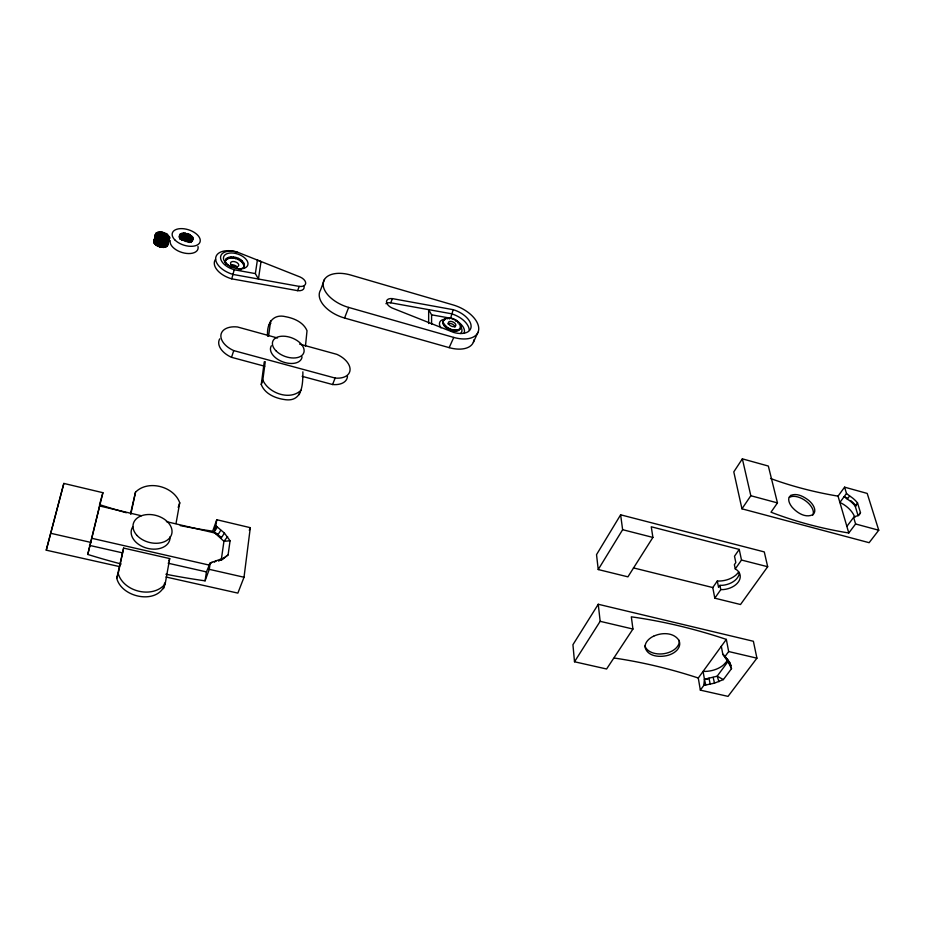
<?xml version="1.0" encoding="UTF-8"?>
<svg xmlns="http://www.w3.org/2000/svg" width="925" height="925" viewBox="0 0 925 925"><rect width="100%" height="100%" fill="white"/><g stroke="black" fill="none" stroke-linecap="round" stroke-linejoin="round"><path stroke-width="1.39" d="M162.569 232.337L162.557 240.165L160.696 246.894M428.645 323.53L428.668 309.644L431.582 314.824L431.593 324.317M154.452 240.442L155.492 234.198L154.093 241.356M264.261 361.825L261.255 384.511C264.677 393.553 274.69 398.004 283.663 399.427C301.828 402.907 302.961 386.072 302.868 371.827M305.447 346.308L307.019 330.711C303.493 322.363 294.173 318.281 285.756 316.732C272.586 313.355 266.388 324.062 267.649 336.295M299.353 394.628L299.642 391.795M703.798 685.425L714.493 683.147L723.373 679.586L731.513 668.648L729.756 662.52L725.05 656.472L728.669 651.535L726.333 639.395A634.562 465.425 55.5 0 0 631.324 616.825L632.943 629.035L606.592 668.995L574.506 661.768L572.933 644.713L598.255 604.268L753.378 641.268L756.928 658.172L728.033 696.375L700.341 690.131L703.798 685.425L704.445 679.262L703.081 671.4A21.183 13.505 -8.7 0 0 723.547 664.89L726.056 662.196A21.183 13.505 -8.7 0 0 727.674 659.294M166.014 577.015L237.864 593.11L244.015 577.246L250.305 527.678L216.762 519.723L212.669 531.193A622.814 548.826 23.4 0 1 180.259 525.608M261.255 384.511L262.827 380.083L265.255 361.663M268.608 336.168L270.667 320.582M227.642 536.627L223.942 541.31L221.237 560.134L228.093 554.884L230.071 540.767L224.44 533.101L215.849 525.735L216.762 519.723M255.358 273.603L257.37 260.168L261.012 261.509L258.445 279.026L255.358 273.603L234.21 269.765L230.394 268.354A15.783 8.845 19.1 0 1 220.613 256.595A15.783 8.845 19.1 0 1 233.32 251.346L236.973 251.982A20.107 11.297 19.1 0 0 215.733 257.659A20.107 11.297 19.1 0 0 233.169 274.459L299.191 286.392A8.441 4.764 20.6 0 0 305.678 283.432A8.441 4.764 20.6 0 0 300.232 277.049L236.973 251.982M165.899 574.228A651.454 564.782 20.7 0 0 205.073 580.842L209.258 569.337L210.218 562.943L224.648 557.74M205.073 580.842L206.437 571.904L210.218 562.943M464.096 333.22A14.8 8.337 24.7 0 0 454.083 319.53L450.591 318.223L453.192 309.69L392.431 298.625A8.256 4.637 23.2 0 0 386.488 301.642A8.256 4.637 23.2 0 0 392.131 308.013L453.608 332.422A18.951 10.603 24.7 0 0 471.114 326.167A18.951 10.603 24.7 0 0 453.192 309.69M165.159 583.999L169.714 558.584L123.626 548.086L116.758 578.264C121.672 597.908 158.071 605.216 165.159 583.999C152.775 598.949 123.499 591.884 118.203 573.546L123.626 548.086M176.016 523.527L179.739 502.795C173.969 486.33 147.873 479.428 135.501 492.227L130.552 513.525M163.586 588.647L164.604 582.993M460.13 328.93L460.847 326.548C459.841 319.298 444.971 313.413 442.867 322.524C443.792 329.832 458.812 335.74 460.847 326.548M442.867 322.524L443.607 320.131M130.795 514.358L135.501 492.227M183.508 233.019C180.722 249.727 180.317 231.389 184.85 233.354L188.873 234.152L192.701 237.205L191.151 242.523M183.242 233.343L180.641 233.713L179.889 236.384M234.21 269.765L231.77 278.853L297.665 290.67A8.429 4.775 20.6 0 0 304.001 286.345M155.92 235.054L155.955 236.453L158.106 238.222L156.36 245.403L159.759 246.952L163.424 247.438L166.338 246.709L168.477 239.263L169.61 238.28L167.749 244.986L166.338 246.709M168.477 239.263L165.286 240.708L163.424 247.438M121.187 564.007A651.454 564.782 20.7 0 1 87.771 554.445L89.887 545.472M99.727 505.362L90.257 544.178M87.771 554.445L102.906 492.701L63.837 483.428L46.25 550.178L119.51 566.597M156.267 244.963L154.117 243.206L156.14 235.898L168.951 236.58M63.837 483.428L46.25 550.178M154.117 243.206L153.654 242.038L155.978 233.239L158.233 231.99L161.644 231.886L166.893 233.828L169.61 237.182L167.263 245.946M154.093 241.575L155.978 233.239M154.209 242.408L156.048 235.667M154.776 243.495L156.614 236.754M154.961 243.726L156.799 236.985L168.292 235.493M155.042 244.35L156.972 237.205M155.747 244.558L157.585 237.806M156.013 244.755L157.851 238.014L167.24 234.464M156.36 245.403L158.106 238.222M157.065 245.495L158.903 238.754L158.198 238.662M157.377 245.668L159.227 238.939L165.876 233.562M157.701 245.842L159.539 239.113L158.903 238.754M157.967 246.293L159.539 239.113M158.626 246.27L160.476 239.529L165.286 240.708M158.984 246.397L160.834 239.667L164.28 232.834M159.331 246.536L161.181 239.795M159.759 246.952L161.621 240.222M160.326 246.813L162.187 240.084M161.066 246.963L162.916 240.234M161.621 247.345L163.482 240.616M162.06 247.102L163.922 240.373M162.407 247.114L164.268 240.384L160.858 232.106M162.765 247.137L164.627 240.407M163.69 247.102L165.563 240.373M164.014 247.056L165.876 240.327L159.262 232.163M164.326 247.01L166.188 240.292M165.032 247.218L166.986 240.095M165.378 246.721L167.252 239.991L157.886 232.487M165.633 246.617L167.506 239.899M166.246 246.27L168.119 239.552M166.997 245.495L169.183 237.633L155.92 234.834M102.906 492.701L99.542 504.622A622.814 548.826 23.4 0 0 126.367 512.739M215.849 525.735L214.033 532.199L223.942 541.31L230.071 540.767M179.253 237.563L179.739 234.453L180.641 233.713M179.623 237.101L180.387 234.43M179.982 236.812L180.745 234.141M179.82 239.147L181.335 233.805M180.329 238.951L181.936 233.216M181.103 238.754L182.63 233.424M181.601 239.679L182.26 239.98L184.156 233.308M182.26 239.98L182.942 240.014L184.85 233.354M182.942 240.014L185.278 233.112M190.469 235.031L188.538 241.691L187.844 241.598L183.925 240.142L185.833 233.482M184.642 240.292L186.549 233.632M185.185 240.153L187.104 233.505M185.613 240.581L187.532 233.921M186.307 240.835L188.226 234.175M186.954 240.812L188.873 234.152M187.22 241.252L189.151 234.592M187.844 241.598L189.775 234.938M188.631 242.119L190.562 235.47M189.151 242.523L191.07 235.875M190.145 241.783L191.776 236.072M190.504 242.234L192.053 236.916M191.278 241.529L192.701 237.205M191.475 241.98L192.446 237.54M180.005 234.892L179.288 236.499L180.699 238.789L185.405 241.39L189.012 241.864L191.868 241.159L193.198 238.361L192.631 237.991M116.758 578.264L118.203 573.546M226.058 259L225.133 261.44L226.058 259C231.713 253.993 245.403 258.711 244.154 266.909C243.229 259.358 231.412 255.323 225.712 260.098M225.203 262.978L225.469 260.341M226.903 259.046L227.238 257.948M225.92 264.596L226.267 263.498A12.823 7.18 19.1 0 1 233.574 253.092A12.823 7.18 19.1 0 1 247.241 266.157A12.823 7.18 19.1 0 1 226.186 263.532L225.538 261.879M228.614 258.341L228.949 257.243M230.73 258.029L231.077 256.93M233.112 258.133L233.458 257.046M235.586 258.653L235.933 257.566M238.014 259.555L238.361 258.457M240.199 260.757L240.546 259.671M242.015 262.203L242.362 261.104M240.731 270.054L241.078 268.955L243.946 267.163L243.599 268.262L244.501 265.822M243.333 263.775L243.68 262.688M244.061 265.382L244.408 264.296M178.201 507.409L179.739 502.795M264.747 366.254L231.528 357.316L233.748 350.61A20.431 12.245 19 0 1 220.959 334.769A20.431 12.245 19 0 1 237.482 326.976L277.535 338.007M168.94 560.897L169.714 558.584M297.665 290.67L299.191 286.392M324.467 279.454L320.547 290.092A27.704 15.737 21.9 0 0 344.551 318.027L449.157 347.638A26.918 15.228 24.6 0 0 474.016 339.729M249.299 530.314L250.305 527.678M344.551 318.027L348.667 307.435A27.854 15.667 22 0 1 323.16 283.582A27.854 15.667 22 0 1 350.876 275.083L453.181 304.949A27.068 15.158 24.7 0 1 478.745 328.479A27.068 15.158 24.7 0 1 453.77 337.428L348.667 307.435M302.128 376.325L332.572 384.522L335.139 378.059A19.864 11.944 21.6 0 0 350.055 370.023A19.864 11.944 21.6 0 0 336.92 354.368L299.631 344.1M385.922 303.689A8.232 4.648 23.1 0 1 390.72 302.799L392.431 298.625M444.462 319.044L444.012 320.062L445.387 319.298M443.179 324.062L443.318 321.507M444.069 325.681L444.532 324.652L443.63 323.045M447.191 318.94L447.642 317.922M445.492 327.253L445.942 326.224L444.532 324.652M449.296 318.998L449.747 317.98M447.318 328.676L447.781 327.647L445.942 326.224M449.458 329.843L449.908 328.826L447.781 327.647M451.735 330.688L452.198 329.67L458.372 329.797L460.581 327.924M455.921 321.461L456.372 320.443M454.013 331.15L454.476 330.132M457.748 322.871L458.199 321.854M456.118 331.196L456.58 330.179M459.158 324.421L459.609 323.415M449.157 347.638L453.77 337.428M457.921 330.815L458.372 329.797M460.06 326.028L460.511 325.01M459.286 330.04L459.748 329.022M473.346 342.319L478.04 332.237M156.244 233.678L155.492 234.198M620.629 514.809L596.532 554.63L598.232 569.546L627.913 576.842L652.9 537.425L651.258 526.776L739.225 549.415L741.492 560.041L735.271 568.921L737.167 570.205A16.916 11.343 -10.1 0 1 738.404 581.906A16.916 11.343 -10.1 0 1 723.604 589.56L720.783 589.63L714.805 598.186L740.509 604.511L767.681 566.724L764.281 551.913L620.629 514.809L622.629 529.69L598.232 569.546M217.548 535.448L220.763 530.291M574.506 661.768L600.163 621.322L598.255 604.268M217.352 527.123L214.033 532.199A23.784 16.8 17.2 0 1 217.421 533.922M221.098 538.177L224.44 533.101M742.359 458.846L733.791 471.877L741.954 508.819L869.13 542.686L878.75 530.222L867.211 493.43L844.594 487.163L838.038 496.135L848.792 532.985A477.034 350.159 -28.9 0 1 770.999 512.196L777.462 502.911L768.34 466.05L742.359 458.846L750.822 495.731L741.954 508.819M714.805 598.186L712.782 587.56L717.314 581.016A19.749 13.332 -10.1 0 0 736.416 574.645L738.763 571.985M739.225 549.415L734.508 556.226L735.826 562.585L734.381 564.655L735.271 568.921M739.353 572.714A16.87 11.343 -10.1 0 1 722.76 585.282L719.951 585.363L718.552 587.375L717.314 581.016M700.341 690.131L698.282 678.013L726.333 639.395M844.594 487.163L846.479 493.464L839.877 502.448A18.084 9.747 34.9 0 1 854.769 517.41M849.601 495.95A16.823 8.973 34.8 0 1 857.533 502.957L860.481 512.647L858.122 515.78L855.197 506.079A16.789 8.984 34.9 0 0 847.288 499.084L849.601 495.95L846.479 493.464M855.197 506.079L857.533 502.957M846.872 526.394L853.625 517.399L855.718 516.289A16.823 8.973 34.8 0 0 860.481 512.647M848.792 532.985L855.59 523.978L853.625 517.399M301.007 390.257C290.057 400.964 268.539 393.217 262.827 380.083M269.152 324.953L270.921 323.149M154.995 239.806L154.151 239.98M221.237 560.134L228.093 554.884M214.403 562.146L216.288 560.712M209.142 564.447L212.079 562.261M218.624 561.128L220.601 559.683M167.737 243.888L167.749 244.986M169.61 237.182L169.61 238.28M705.74 684.951L704.445 679.262L717.176 676.187L727.952 661.583L722.795 654.172L721.315 646.298M238.962 269.279L241.078 268.955M159.817 239.552L160.476 239.529M390.72 302.799L451.377 313.748A18.905 10.626 24.7 0 1 469.241 330.109M431.582 314.824L450.591 318.223M50.586 533.251L91.159 542.478M209.258 569.337L244.015 577.246M89.471 545.38L122.193 552.792M168.165 563.221L206.437 571.904M91.633 538.257L208.934 565.025M99.438 505.929L141.294 515.745M166.407 521.642L213.837 532.765A23.784 16.8 17.2 0 1 221.225 537.309M600.163 621.322L632.943 629.035M728.669 651.535L756.928 658.172M633.44 567.892L712.782 587.56M622.629 529.69L652.9 537.425M741.492 560.041L767.681 566.724M750.822 495.731L777.462 502.911M855.59 523.978L878.75 530.222M233.748 350.61L335.139 378.059M156.152 233.875L168.963 238.604M449.908 328.826L452.198 329.67M723.373 679.586L717.176 676.187L718.979 681.725M231.62 267.764L226.267 263.498M156.822 233.065L168.304 239.402M847.288 499.084L844.155 496.621A18.153 9.713 34.9 0 1 847.566 498.436M725.05 656.472L722.795 654.172L725.824 657.629M724.61 656.854L727.582 660.242M726.715 659.062L729.756 662.52M731.143 665.353L727.952 661.583L731.513 668.648M713.175 677.447L714.493 683.147M191.868 241.159L193.221 239.448L192.782 238.604M708.978 678.152L710.146 683.876M719.951 585.363L720.783 589.63M170.084 536.685A19.818 13.91 14.9 0 1 147.098 548.248A19.818 13.91 14.9 0 1 132.761 526.811M707.856 679.216A21.298 13.493 -8.7 0 1 704.445 679.262M679.274 640.412A17.39 11.285 -7.6 0 1 664.162 653.651A17.39 11.285 -7.6 0 1 644.968 645.858M614.293 658.045A612.893 460.396 57.6 0 1 698.282 678.013M850.78 500.679A18.153 9.713 34.9 0 1 856.099 505.998M789.418 497.396A14.812 8.14 34.3 0 1 805.976 501.107A14.812 8.14 34.3 0 1 812.763 515.063M838.038 496.135A461.864 345.314 -30 0 1 770.537 478.502M347.476 376.348A19.783 11.979 21.6 0 1 332.572 384.522M231.528 357.316A20.35 12.268 18.9 0 1 219.722 338.874M302.059 356.819A16.465 9.898 20.3 0 1 283.062 361.953A16.465 9.898 20.3 0 1 271.372 345.765M440.971 327.901A12.025 6.776 24.7 0 1 445.006 319.217M460.396 326.271A12.025 6.776 24.7 0 1 460.569 333.52M447.873 323.9A4.047 2.278 24.7 0 1 452.128 323.993A4.047 2.278 24.7 0 1 454.984 327.161M231.77 278.853A20.061 11.308 19 0 1 215.606 259.231M230.996 264.92A4.301 2.428 19 0 1 237.378 267.279M197.985 246.466A14.488 8.059 17.8 0 1 184.237 253.057A14.488 8.059 17.8 0 1 170.235 240.627M790.817 495.418L789.349 496.887A14.8 7.782 37.1 0 0 791.962 507.039C796.807 512.6 805.108 518.231 812.647 514.774A14.835 8.325 32.5 0 0 808.774 500.437C803.894 496.667 797.049 492.759 790.817 495.418M653.651 636.215L652.495 636.724A17.39 10.915 -10.8 0 0 645.141 647.593C647.951 656.912 660.3 657.444 668.162 655.282A17.425 11.482 -5.6 0 0 678.753 640.054C673.25 632.157 661.525 632.434 653.651 636.215M137.05 535.494A19.887 13.91 15.1 0 0 170.593 536.65A19.887 13.91 15.1 0 0 149.873 514.52A19.887 13.91 15.1 0 0 137.05 535.494M276.355 351.176A16.511 9.874 20.4 0 0 303.296 353.789A16.511 9.874 20.4 0 0 285.143 336.295A16.511 9.874 20.4 0 0 276.355 351.176M448.833 324.305A4.058 2.278 24.7 0 0 455.412 326.201A4.058 2.278 24.7 0 0 452.047 321.599A4.058 2.278 24.7 0 0 448.833 324.305M231.458 265.059A4.301 2.417 19 0 0 238.534 265.949A4.301 2.417 19 0 0 233.967 261.555A4.301 2.417 19 0 0 231.458 265.059M175.207 240.257A14.546 8.036 17.9 0 0 199.28 243.367A14.546 8.036 17.9 0 0 184.133 228.799A14.546 8.036 17.9 0 0 175.207 240.257"/></g></svg>
